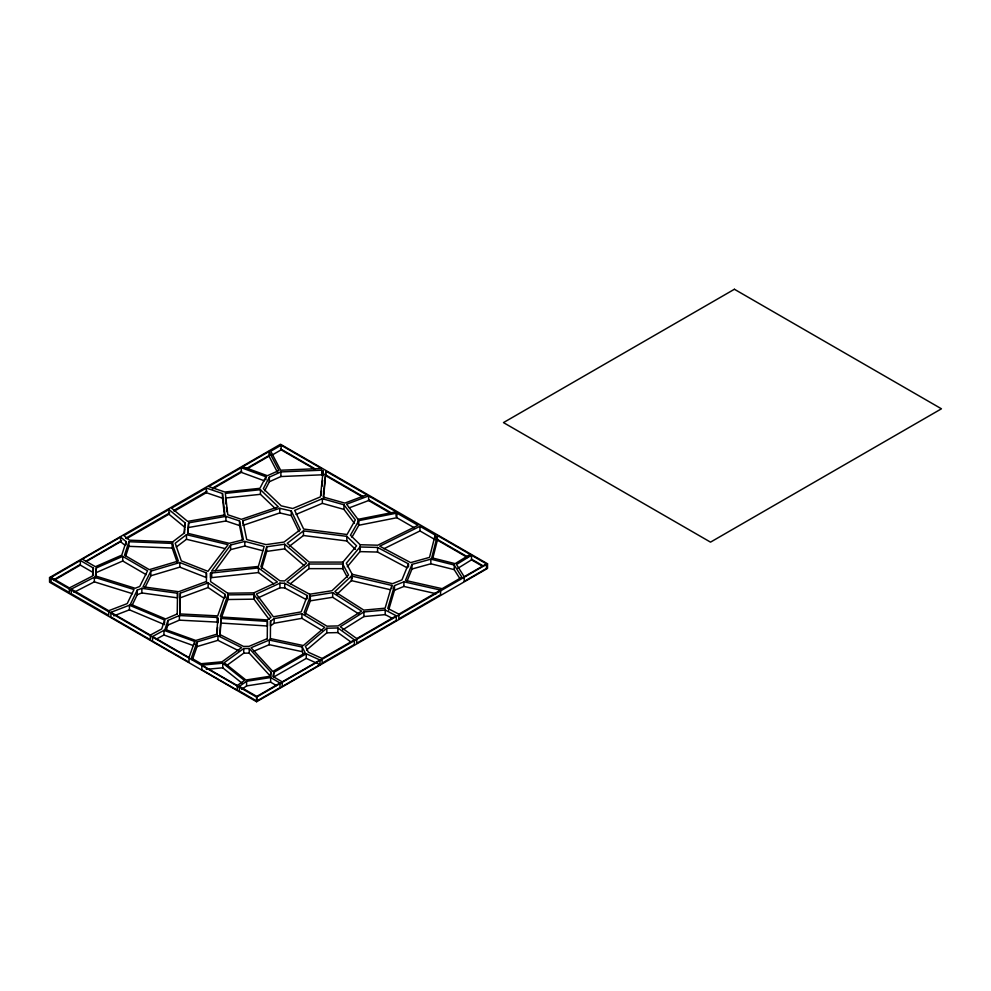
<?xml version="1.0" encoding="UTF-8"?>
<svg xmlns="http://www.w3.org/2000/svg" width="991" height="991" viewBox="0 0 991 991"><rect width="100%" height="100%" fill="white"/><g stroke="black" fill="none" stroke-linecap="round" stroke-linejoin="round"><path stroke-width="1.49" d="M267.248 638.972L267.409 621.382L221.055 618.446L219.829 634.525L243.501 646.429L248.989 646.367L267.198 638.675M270.357 640.297L270.531 621.258L274.148 618.619L301.908 613.702L324.726 627.39L303.32 645.55L270.32 638.551M177.216 614.197L177.538 593.237L141.862 588.332L137.216 590.103L130.44 604.151L165.608 618.966L177.129 614.011M180.325 593.163L179.916 613.937L217.698 615.882L225.242 594.464L208.122 582.906L180.325 593.163L179.978 615.597M217.909 618.161L216.682 634.24L195.76 640.471L165.014 629.372L167.875 620.477L179.396 615.522L217.178 617.467L217.909 618.161L217.909 622.782L217.178 622.1L179.396 620.155L167.875 625.11L166.24 630.189M217.017 634.488L217.574 627.179M220.052 636.234L221.055 618.446M185.032 522.827L183.992 533.269L172.694 541.866L129.387 540.169L123.863 535.598L168.928 509.572L185.032 522.827L185.032 525.911M184.437 533.418L184.883 528.946M188.649 522.852L187.609 533.294L229.206 543.316L243.402 539.723L239.537 520.944L225.911 516.361L188.649 522.852L188.055 533.443M323.091 470.998L320.44 496.863L292.754 508.519L281.221 505.831L263.346 488.687L269.341 477.129L280.899 471.914L321.716 470.205L323.091 470.998L323.091 475.63L321.716 474.825L280.899 476.547L269.341 481.75L264.684 490.743M321.059 495.401L321.53 490.842M322.001 486.271L322.62 480.189M325.89 471.159L323.227 497.024L344.843 503.094L366.843 494.806L325.89 471.159L323.537 498.609M51.098 577.381L80.345 560.485L93.389 568.041L92.473 576.056L69.382 587.936L51.098 577.381L51.098 582.002L69.382 592.556L69.382 587.936M93.092 575.337L93.389 568.041M96.362 567.917L95.446 575.944L135.098 588.258L139.743 586.474L147.535 570.816L122.723 556.36L96.362 567.917L95.755 577.902M435.173 535.09L429.524 557.376L410.658 562.628L379.739 546.19L419.973 526.308L435.173 535.09L435.173 538.175M437.39 535.499L431.742 557.784L455.142 563.656L470.143 554.403L437.39 535.499L437.39 540.12L432.869 557.958M270.977 672.183L269.936 676.271L245.917 680.012L224.189 662.706L243.736 648.548L249.236 648.486L270.977 672.183L270.977 676.816L249.236 653.106L249.236 648.486M273.875 672.319L272.835 676.395L282.2 681.858L282.2 686.49L320.019 664.651L320.019 660.031L306.269 653.787L273.875 672.319L273.875 676.952L306.269 658.408L320.019 664.651M266.69 546.797L260.893 566.778L279.871 580.8L284.64 580.937L306.566 563.037L284.702 544.22L266.69 546.797L266.69 551.417L261.723 568.549M391.804 585.421L385.09 608.189L363.821 610.122L334.834 591.652L351.421 576.006L391.804 585.421L391.804 588.505M440.586 590.079L403.907 581.816L394.492 585.619L387.778 608.387L398.865 614.16L440.586 590.079L440.586 594.699L398.865 618.793L398.865 614.16M388.608 610.171L394.492 590.24L394.492 585.619M110.905 612.327L129.437 605.204L164.605 620.019L161.731 628.926L150.347 635.095L110.905 612.327L110.905 616.959L150.347 639.728L150.347 635.095M126.13 541.656L121.757 555.146L95.396 566.703L82.352 559.159L120.605 537.072L126.13 541.656L126.13 544.74M128.904 541.718L124.519 555.208L149.331 569.676L178.33 561.03L172.211 543.402L128.904 541.718L128.904 546.338L125.832 555.79M189.008 657.566L194.694 641.45L163.949 630.35L152.552 636.519L152.552 641.152L189.008 662.199L189.008 657.566L152.552 636.519M197.036 641.945L191.35 658.061L201.136 663.722L222.071 661.777L241.618 647.618L217.958 635.714L197.036 641.945L197.036 646.578L192.304 660.006M227.868 594.897L220.336 616.303L221.067 616.997L267.421 619.932L271.026 617.294L253.969 594.538L227.868 594.897L227.868 599.518L221.34 618.074M307.396 595.603L301.177 611.893L273.417 616.798L256.359 594.043L279.945 583.154L284.714 583.29L307.396 595.603L307.396 598.688M310.344 596.198L304.138 612.488L326.956 626.176L338.018 625.928L361.653 611.137L332.666 592.668L310.344 596.198L310.344 600.831L305.166 614.395M408.478 563.879L401.95 579.896L392.535 583.687L352.152 574.272L346.317 563.235L359.968 546.982L377.571 547.441L408.478 563.879L408.478 566.963M411.971 564.412L405.443 580.429L442.122 588.679L461.93 577.245L454.237 565.031L430.837 559.147L411.971 564.412L411.971 569.032L407.078 581.048M132.286 604.944L137.216 594.724L137.216 590.103M206.45 581.841L206.413 572.959L179.817 562.516L150.818 571.15L143.014 586.808L178.69 591.726L206.487 581.482M144.971 587.527L150.818 575.783L150.818 571.15M265.922 476.745L259.927 488.315L224.833 492.007L208.667 486.556L241.271 467.727L265.922 476.745L265.922 479.842M358.767 520.647L350.442 535.251L360.191 544.74L377.794 545.199L418.029 525.317L396.846 513.09L358.767 520.647L358.767 525.267L351.954 537.221M230.618 545L211.591 571.089L258.354 566.456L264.151 546.475L244.814 541.408L230.618 545L230.618 549.633L215.208 570.742M342.936 562.095L356.574 545.843L346.825 536.354L303.457 530.891L287.241 543.291L309.105 562.108L342.936 562.095L342.936 566.728M347.296 566.703L359.968 551.615L359.968 546.982M337.039 594.191L351.421 580.627L351.421 576.006M326.832 628.22L305.414 646.367L308.35 652.227L322.1 658.47L354.382 639.839L337.894 627.96L326.832 628.22L326.832 632.84L306.541 650.034M308.919 564.028L286.981 581.928L309.663 594.241L331.985 590.71L348.572 575.053L342.737 564.015L308.919 564.028L308.919 568.648L290.45 583.724M289.558 546.152L303.457 535.524L346.825 540.975L355.496 549.423M186.481 534.669L175.196 543.254L181.316 560.881L207.924 571.324L228.091 544.691L186.481 534.669L186.481 539.29L176.324 547.02M322.199 630.499L301.908 618.334L274.148 623.252L270.531 625.891L270.531 621.258M226.629 665.568L243.736 653.18L249.236 653.106M237.233 685.549L244.492 680.47L222.764 663.177L201.842 665.122L201.842 669.743L237.233 690.182L237.233 685.549L201.842 665.122M239.351 686.354L246.61 681.275L270.63 677.534L280.007 682.997L280.007 687.618L256.768 701.033L239.351 690.975L239.351 686.354L256.768 696.413L280.007 682.997M241.767 689.29L246.61 685.908L270.63 682.167L276.489 685.574M363.92 611.93L340.285 626.721L356.76 638.6L356.76 643.221L396.276 620.416L396.276 615.783L385.189 610.01L363.92 611.93L363.92 616.563L342.775 629.793M471.505 555.245L456.517 564.511L464.197 576.725L464.197 581.358L486.457 568.5L486.457 563.879L471.505 555.245L471.505 559.878L457.755 568.363M49.55 577.567L280.49 444.241L487.535 563.78L487.535 568.4L256.595 701.739L49.55 582.2L49.55 577.567L256.595 697.107L487.535 563.78M269.032 451.537L242.733 466.711L267.384 475.73L278.942 470.527L269.032 451.537L269.032 456.157L277.53 472.447M206.314 488.067L171.567 508.135L187.658 521.39L224.92 514.899L222.48 493.53L206.314 488.067L206.314 492.7L174.23 511.22M281.147 445.232L270.741 451.227L280.651 470.23L321.468 468.508L281.147 445.232L281.147 449.852L314.965 469.375M53.551 579.884L80.259 564.474M85.598 561.389L121.633 540.578M125.634 538.274L169.696 512.83M173.698 510.526L207.069 491.251M212.408 488.167L241.779 471.22M245.78 468.904L269.812 455.03M86.316 561.501L120.605 541.705L120.605 537.072M53.762 580.466L80.345 565.118L80.345 560.485M212.582 488.922L241.271 472.36L264.473 480.846M246.672 469.065L269.032 456.157M126.514 538.695L168.928 514.205L168.928 509.572M272.042 455.104L281.147 449.852M356.76 638.6L396.276 615.783M282.2 681.858L320.019 660.031M464.197 576.725L486.457 563.879M156.355 639.096L163.949 634.983L193.295 645.575M71.253 589.1L94.356 577.22L133.996 589.534L127.232 603.593L108.7 610.716L71.253 589.1L71.253 593.72L108.7 615.337L108.7 610.716M73.966 592.321L94.356 581.853L132.534 593.708M210.55 573.132L258.453 567.93L277.418 581.965L253.832 592.853L227.732 593.213L210.625 581.643L210.55 573.132L210.55 577.753L258.453 572.563L273.863 583.959M383.901 548.754L419.973 530.941L435.173 539.711M257.747 598.031L279.945 587.787L284.714 587.923L306.058 599.505M96.362 572.55L122.723 560.993L146.234 574.693M269.267 640.05L251.057 647.742L272.798 671.452L305.191 652.908L302.255 647.049L269.267 640.05L269.267 644.683L253.857 651.186M322.348 498.708L294.674 510.365L303.667 529.058L347.036 534.508L355.348 519.903L343.964 504.791L322.348 498.708L322.348 503.341L296.049 514.416M394.492 590.24L403.907 586.449L436.189 593.708M113.767 615.869L129.437 609.837L164.605 624.652M137.216 594.724L141.862 592.952L177.538 597.87L177.538 593.237M396.09 516.422L396.09 511.79L368.615 495.934L346.602 504.221L357.999 519.346L357.999 523.966M349.352 507.813L368.615 500.554L390.85 513.4M180.325 597.784L208.122 587.539L224.016 598.267M242.857 520.795L279.759 508.296L291.292 510.984L300.298 529.665L284.07 542.065L266.071 544.629L246.722 539.575L242.857 520.795L242.857 523.88M242.857 525.416L279.759 512.929L291.292 515.617L299.009 531.622M150.818 575.783L179.817 567.137L206.413 577.592L206.413 572.959M197.036 646.578L217.958 640.335L238.992 650.926M411.971 569.032L430.837 563.78L454.237 569.652L460.394 579.425M230.618 549.633L244.814 546.041L262.665 550.711M357.999 519.346L396.09 511.79M358.767 525.267L396.846 517.723L414.065 527.658M188.649 527.485L225.911 520.993L239.537 525.564L242.51 540.008M310.344 600.831L332.666 597.288L359.138 614.16M266.69 551.417L284.702 548.853L304.274 565.688M260.447 489.69L225.353 493.394L227.794 514.763L241.42 519.334L278.31 506.847L260.447 489.69L260.447 494.323L276.08 509.324M225.353 498.027L260.447 494.323M206.326 669.334L222.764 667.81L242.077 683.183M363.92 616.563L385.189 614.631L392.585 618.483M326.832 632.84L337.894 632.592L350.851 641.92M227.868 599.518L253.969 599.171L269.242 619.524M308.919 568.648L342.737 568.648L347.271 577.233M359.968 551.615L377.571 552.061L407.14 567.793M128.904 546.338L172.211 548.035L177.389 562.95M221.055 623.066L267.409 626.015L267.409 621.382M269.267 644.683L302.255 651.669L303.432 654.023M351.421 580.627L390.318 589.707M186.481 539.29L225.118 548.593M322.348 503.341L343.964 509.411L354.481 523.372M206.314 492.7L222.48 498.163L224.573 516.472M280.49 448.861L315.225 468.916M324.565 474.317L363.313 496.677M368.652 499.761L391.358 512.88M436.771 539.104L467.504 556.843M471.505 559.147L483.534 566.096M325.89 475.779L362.879 497.148M437.39 540.12L467.517 557.512M471.505 559.878L482.716 566.344M80.345 565.118L93.389 572.662M168.928 514.205L185.032 527.46M120.605 541.705L125.027 545.36M225.527 499.551L226.047 504.122M226.394 507.181L226.927 511.752M454.237 565.031L454.237 569.652M430.837 559.147L430.837 563.78M419.973 526.308L419.973 530.941M403.907 581.816L403.907 586.449M396.846 513.09L396.846 517.723M385.189 610.01L385.189 614.631M377.571 547.441L377.571 552.061M368.615 495.934L368.615 500.554M360.191 544.74L360.191 549.373M354.382 639.839L354.382 644.472L322.1 663.103L322.1 658.47M352.152 574.272L352.152 578.905M346.825 536.354L346.825 540.975M343.964 504.791L343.964 509.411M342.737 564.015L342.737 568.648M337.894 627.96L337.894 632.592M332.666 592.668L332.666 597.288M321.716 470.205L321.716 474.825M309.663 594.241L309.663 598.874M306.269 653.787L306.269 658.408M303.457 530.891L303.457 535.524M302.255 647.049L302.255 651.669M301.908 613.702L301.908 618.334M291.292 510.984L291.292 515.617M284.702 544.22L284.702 548.853M284.714 583.29L284.714 587.923M280.899 471.914L280.899 476.547M279.945 583.154L279.945 587.787M279.759 508.296L279.759 512.929M274.148 618.619L274.148 623.252M270.63 677.534L270.63 682.167M269.341 477.129L269.341 481.75M258.453 567.93L258.453 572.563M256.768 696.413L256.768 701.033M256.595 697.107L256.595 701.739M253.969 594.538L253.969 599.171M253.832 592.853L253.832 597.486M246.61 681.275L246.61 685.908M244.814 541.408L244.814 546.041M243.736 648.548L243.736 653.18M241.271 467.727L241.271 472.36M239.537 520.944L239.537 525.564M227.732 593.213L227.732 597.833M225.911 516.361L225.911 520.993M225.242 594.464L225.242 597.548M222.764 663.177L222.764 667.81M222.48 493.53L222.48 498.163M217.958 635.714L217.958 640.335M217.178 617.467L217.178 622.1M211.678 572.575L211.678 577.196M208.122 582.906L208.122 587.539M194.694 641.45L194.694 644.534M179.817 562.516L179.817 567.137M179.396 615.522L179.396 620.155M172.694 541.866L172.694 546.487M172.211 543.402L172.211 548.035M167.875 620.477L167.875 625.11M164.605 620.019L164.605 623.104M163.949 630.35L163.949 634.983M141.862 588.332L141.862 592.952M129.437 605.204L129.437 609.837M122.723 556.36L122.723 560.993M94.356 577.22L94.356 581.853M734.405 289.261L503.465 422.6L710.51 542.139L941.45 408.8L734.405 289.261"/></g></svg>
